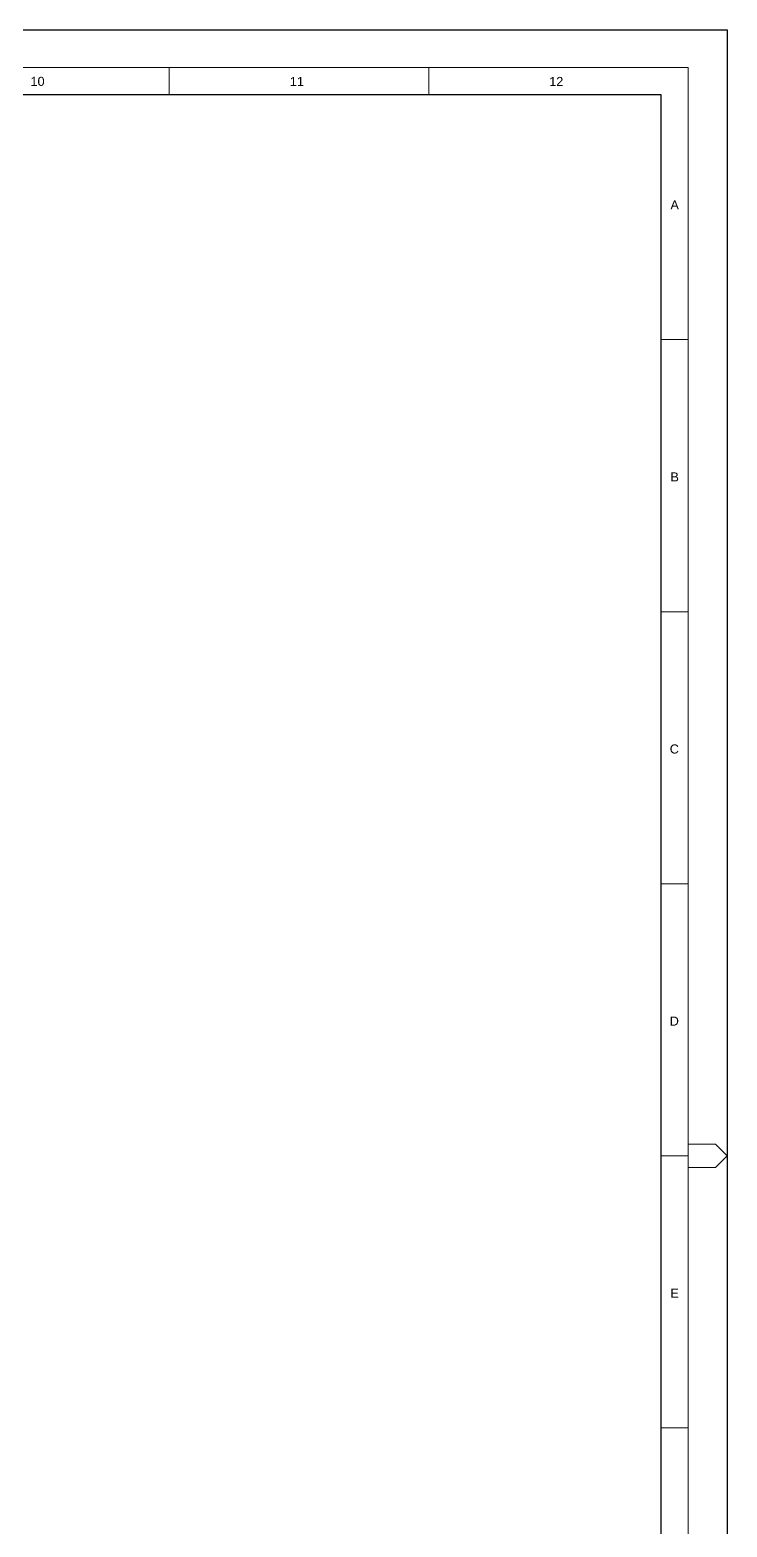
# Model space of a CAD drawing. Header units: millimetres. Extents: x 2139 to 5034, y 655 to 2700.
# Drawn here: x 4402 to 5034, y 1341 to 2700 of the extents above; entities that cross this region are included whole.
import ezdxf

# ---------------------------------------------------------------- set-up
doc = ezdxf.new("R2010")
doc.units = ezdxf.units.MM
doc.layers.add('DIMENSION', color=7, linetype='Continuous', lineweight=5)
doc.layers.add('FORM', color=7, linetype='Continuous')
doc.styles.get("Standard").update_dxf_attribs({"font": 'arial.ttf'})

# ---------------------------------------------------------------- blocks, each defined once
blk = doc.blocks.new('A$C6D947769')
at = {"lineweight": 9}
for p, q in [((5839.9, 4854.4), (5839.9, 4915)), ((6415.3, 4854.4), (6415.3, 4915)), ((6930, 4311.6), (6990.6, 4311.6)), ((6930, 3708.2), (6990.6, 3708.2)), ((6930, 3104.8), (6990.6, 3104.8)), ((6990.6, 2527.3), (7051.2, 2527.3)), ((7051.2, 2527.3), (7077.2, 2501.3)), ((6930, 2501.3), (6990.6, 2501.3)), ((7077.2, 2501.3), (7051.2, 2475.3)), ((7051.2, 2475.3), (6990.6, 2475.3)), ((6930, 1897.9), (6990.6, 1897.9))]:
    blk.add_line(p, q, dxfattribs=at)
at = {"lineweight": 30}
for points in [[(0, 4998.7), (7077.2, 4998.7), (7077.2, 0), (0, 0)], [(147.3, 4855.6), (6930, 4855.6), (6930, 149.5), (147.3, 149.5)]]:
    blk.add_lwpolyline(points, close=True, dxfattribs=at)
at = {"lineweight": 9}
blk.add_lwpolyline([(86.6, 4915), (6990.6, 4915), (6990.6, 87.6), (86.6, 87.6)], close=True, dxfattribs=at)
at = {"lineweight": 9, "ltscale": 100}
blk.add_attdef('BUILDER:', (6013.7, 691), '', height=0.268, dxfattribs=at)
at = {"layer": 'FORM', "lineweight": 9, "width": 40.156}
for s, insert, char_height, attachment_point in [('10', (5547.7, 4874.2), 20.08, 8), ('11', (6123, 4874.2), 20.08, 8), ('12', (6698.3, 4874.2), 20.08, 8), ('A', (6970.3, 4610.5), 20.1, 6), ('B', (6970.3, 4007.1), 20.1, 6), ('C', (6970.3, 3403.6), 20.1, 6), ('D', (6970.3, 2800.2), 20.1, 6), ('E', (6970.3, 2196.8), 20.1, 6)]:
    blk.add_mtext(s, dxfattribs=dict(at, insert=insert, char_height=char_height, attachment_point=attachment_point))

msp = doc.modelspace()

# ---------------------------------------------------------------- block references
at = {"layer": 'DIMENSION', "ltscale": 50, "xscale": 0.4090818610681077, "yscale": 0.4090818610681077, "zscale": 0.4090818610681077}
msp.add_blockref('A$C6D947769', (2139, 654.8), dxfattribs=at)

doc.saveas('drawing.dxf')
